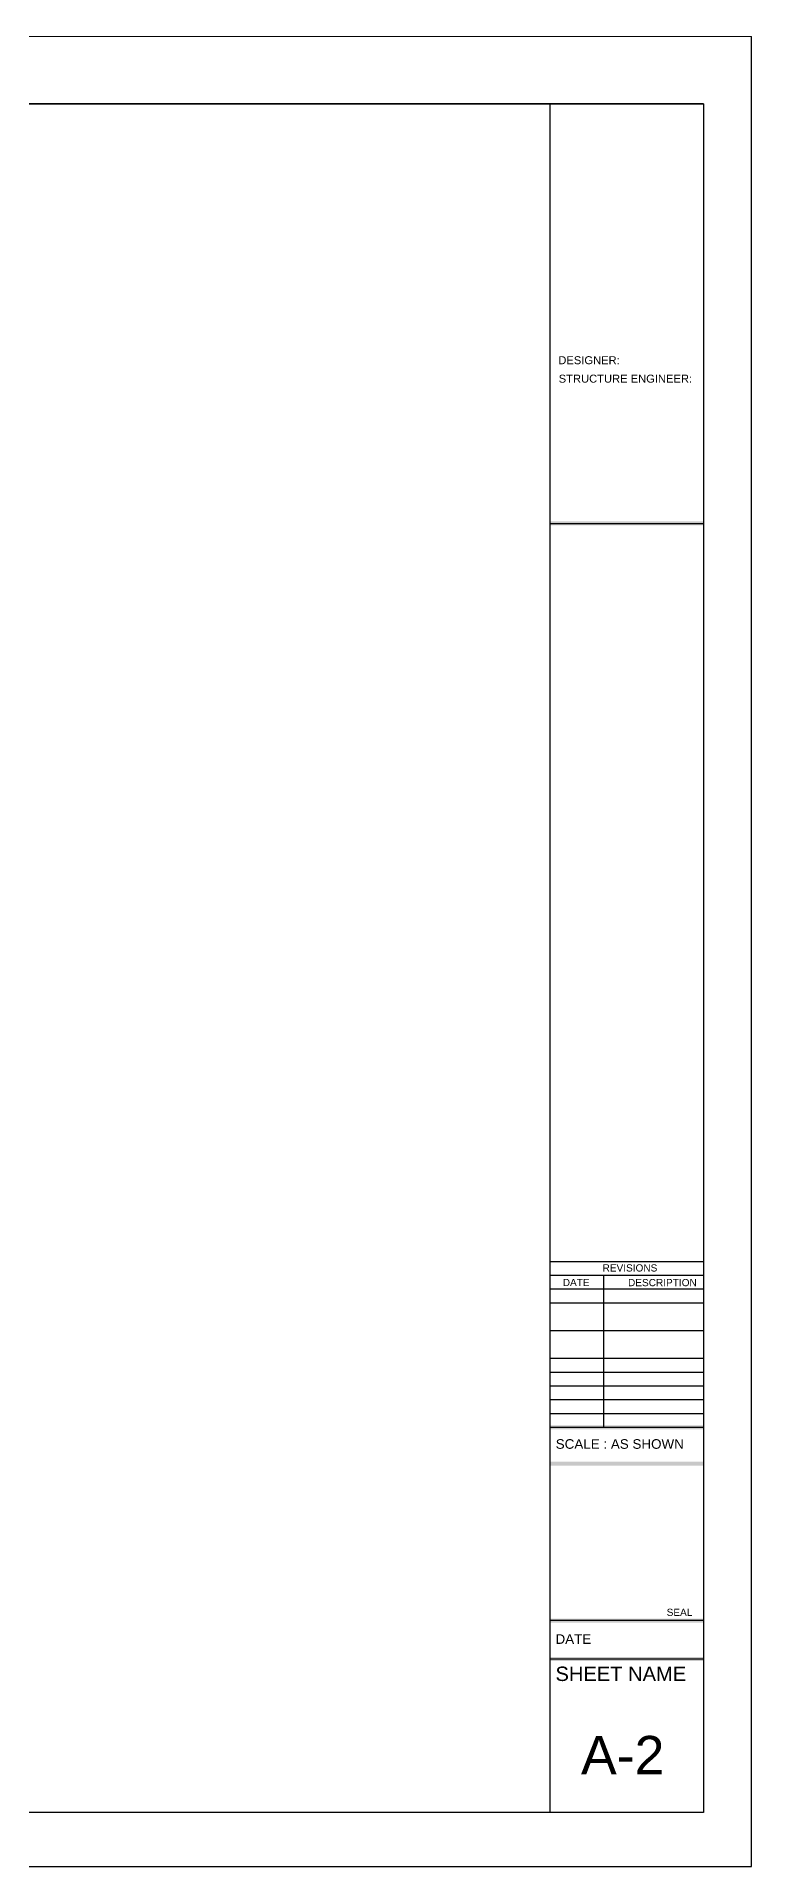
# Model space of a CAD drawing. Header units: inches. Extents: x 38 to 8673, y 1 to 7200.
# Drawn here: x 2121 to 2730, y 373 to 1932 of the extents above; entities that cross this region are included whole.
import ezdxf

# ---------------------------------------------------------------- set-up
doc = ezdxf.new("R2010")
doc.units = ezdxf.units.IN
doc.header["$MEASUREMENT"] = 0
for name, color, linetype in [('PDF5_0', 7, 'Continuous'), ('PDF5_Border', 7, 'Continuous'), ('PDF5_TEXT', 7, 'Continuous')]:
    doc.layers.add(name, color=color, linetype=linetype)
doc.styles.add('PDF Arial', font='arial.ttf')

msp = doc.modelspace()

# ---------------------------------------------------------------- linework, layer by layer
msp.add_line((391.8, 373.3), (2730, 373.3))
at = {"layer": 'PDF5_0', "lineweight": 9}
msp.add_lwpolyline([(2730, 1931.5), (391.8, 1931.5)], dxfattribs=at)
at = {"layer": 'PDF5_Border', "lineweight": 25}
for points in [[(2730, 373.3), (2730, 1931.5)], [(449.1, 1874.3), (2689.1, 1874.3), (449.1, 1874.3)], [(2689.1, 1874.3), (2689.1, 419.1), (449.1, 419.1), (449.1, 1874.3)], [(2558.3, 1874.3), (2558.3, 419.1)], [(2558.3, 1517), (2689.1, 1517)], [(2689.1, 1465.5), (2689.1, 950.5)], [(2558.3, 888.5), (2689.1, 888.5)], [(2558.3, 876.7), (2689.1, 876.7)], [(2603.9, 876.7), (2603.9, 747.2)], [(2558.3, 865), (2689.1, 865)], [(2558.3, 853.2), (2689.1, 853.2)], [(2558.3, 829.6), (2689.1, 829.6)], [(2558.3, 806.1), (2689.1, 806.1)], [(2558.3, 794.3), (2689.1, 794.3)], [(2558.3, 782.6), (2689.1, 782.6)], [(2558.3, 770.8), (2689.1, 770.8)], [(2558.3, 759), (2689.1, 759)], [(2558.3, 747.2), (2689.1, 747.2)], [(2689.1, 582.6), (2558.3, 582.6)], [(2689.1, 549.9), (2558.3, 549.9)]]:
    msp.add_lwpolyline(points, dxfattribs=at)
at = {"layer": 'PDF5_Border', "transparency": 33554559}
for points in [[(2558.3, 1518.6), (2558.3, 1515.3), (2689.1, 1518.6)], [(2558.3, 1515.3), (2689.1, 1518.6), (2689.1, 1515.3)], [(2558.3, 748.9), (2558.3, 745.6), (2689.1, 748.9)], [(2558.3, 745.6), (2689.1, 748.9), (2689.1, 745.6)], [(2558.3, 717.9), (2558.3, 714.6), (2689.1, 717.9)], [(2558.3, 714.6), (2689.1, 717.9), (2689.1, 714.6)], [(2558.3, 584.2), (2558.3, 580.9), (2689.1, 584.2)], [(2558.3, 580.9), (2689.1, 584.2), (2689.1, 580.9)], [(2558.3, 551.5), (2558.3, 548.2), (2689.1, 551.5)], [(2558.3, 548.2), (2689.1, 551.5), (2689.1, 548.2)]]:
    msp.add_solid(points, dxfattribs=at)

# ---------------------------------------------------------------- texts
at = {"layer": 'PDF5_TEXT', "attachment_point": 7, "style": 'PDF Arial'}
for s, insert, char_height in [('DESIGNER: ', (2565.5, 1652.4), 6.81), ('STRUCTURE ENGINEER:', (2565.8, 1636.7), 6.813), ('DATE', (2569.3, 867.5), 6.13), ('REVISIONS', (2603.2, 879.8), 6.13), ('DESCRIPTION', (2624.9, 867.3), 6.132), ('SCALE : AS SHOWN', (2563.3, 728.8), 8.175), ('SEAL', (2657.8, 586.5), 6.13), ('DATE', (2563.1, 562.8), 8.18), ('SHEET NAME', (2563.1, 531), 12.26), ('A-2', (2584.8, 451.7), 32.7)]:
    msp.add_mtext(s, dxfattribs=dict(at, insert=insert, char_height=char_height))

doc.saveas('drawing.dxf')
